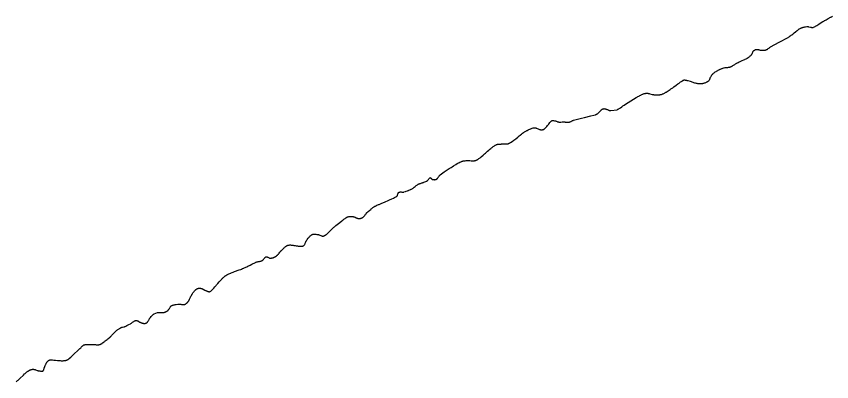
# Model space of a CAD drawing. Header units: millimetres. Extents: x 642261 to 742091, y 6812581 to 6930561.
# Drawn here: x 707608 to 709766, y 6831924 to 6832891 of the extents above; entities that cross this region are included whole.
import ezdxf

# ---------------------------------------------------------------- set-up
doc = ezdxf.new("R2010")
doc.units = ezdxf.units.MM
doc.layers.add('LimiteRegional', color=10, linetype='Continuous')

msp = doc.modelspace()

# ---------------------------------------------------------------- linework, layer by layer
at = {"layer": 'LimiteRegional', "color": 7, "linetype": 'Continuous'}
msp.add_lwpolyline([(707607.269, 6831923.6), (707610.7, 6831926.566), (707612.398, 6831928.0621), (707613.973, 6831929.4771), (707617.065, 6831932.342), (707626.223, 6831941.0801), (707629.36, 6831943.989), (707630.965, 6831945.4341), (707633.432, 6831947.585), (707634.909, 6831948.811), (707635.669, 6831949.413), (707636.833, 6831950.298), (707638.024, 6831951.1541), (707638.629, 6831951.568), (707639.857, 6831952.3661), (707640.478, 6831952.747), (707641.419, 6831953.294), (707642.689, 6831953.973), (707643.33, 6831954.288), (707644.297, 6831954.729), (707645.271, 6831955.127), (707645.759, 6831955.31), (707647.069, 6831955.739), (707647.726, 6831955.9201), (707648.713, 6831956.1471), (707649.703, 6831956.3181), (707650.197, 6831956.381), (707651.187, 6831956.4621), (707651.681, 6831956.478), (707652.422, 6831956.4721), (707653.378, 6831956.399), (707654.016, 6831956.3091), (707654.441, 6831956.232), (707655.293, 6831956.043), (707655.932, 6831955.873), (707657.211, 6831955.477), (707658.493, 6831955.026), (707661.065, 6831954.059), (707662.356, 6831953.594), (707663.003, 6831953.3771), (707663.975, 6831953.0801), (707664.949, 6831952.8271), (707665.437, 6831952.7201), (707668.278, 6831952.1671), (707669.713, 6831951.9201), (707671.871, 6831951.614), (707673.309, 6831951.4661), (707674.027, 6831951.4121), (707675.099, 6831951.3591), (707675.651, 6831951.367), (707675.93, 6831951.391), (707676.35, 6831951.455), (707676.97, 6831951.6141), (707677.371, 6831951.766), (707677.566, 6831951.857), (707677.851, 6831952.012), (707678.211, 6831952.2551), (707678.382, 6831952.3932), (707678.625, 6831952.6199), (707678.957, 6831953.011), (707679.369, 6831953.6191), (707679.61, 6831954.0292), (707680.022, 6831954.8591), (707680.198, 6831955.277), (707680.501, 6831956.1201), (707680.756, 6831956.9671), (707681.196, 6831958.6671), (707681.541, 6831959.9331), (707681.741, 6831960.559), (707682.098, 6831961.488), (707683.005, 6831963.642), (707684.176, 6831966.501), (707684.775, 6831967.9231), (707685.728, 6831970.0451), (707686.24, 6831971.101), (707686.974, 6831972.502), (707687.366, 6831973.2), (707687.99, 6831974.243), (707688.662, 6831975.2811), (707689.017, 6831975.798), (707689.262, 6831976.137), (707689.78, 6831976.7941), (707690.146, 6831977.2161), (707690.92, 6831978.019), (707691.537, 6831978.581), (707692.181, 6831979.105), (707692.512, 6831979.352), (707693.02, 6831979.7021), (707693.716, 6831980.131), (707694.071, 6831980.328), (707694.612, 6831980.601), (707695.439, 6831980.956), (707696.188, 6831981.215), (707696.566, 6831981.323), (707697.137, 6831981.4589), (707698, 6831981.5981), (707698.867, 6831981.6571), (707699.301, 6831981.655), (707700.158, 6831981.6141), (707700.73, 6831981.5721), (707701.873, 6831981.455), (707703.588, 6831981.2201), (707707.022, 6831980.6581), (707708.743, 6831980.3991), (707709.605, 6831980.289), (707710.9, 6831980.163), (707716.45, 6831979.7491), (707719.227, 6831979.566), (707723.394, 6831979.3461), (707726.172, 6831979.249), (707727.56, 6831979.219), (707729.641, 6831979.1989), (707731.156, 6831979.2181), (707731.921, 6831979.2441), (707733.073, 6831979.3071), (707734.804, 6831979.463), (707735.956, 6831979.614), (707736.529, 6831979.7051), (707737.385, 6831979.861), (707738.517, 6831980.1101), (707739.077, 6831980.2531), (707739.909, 6831980.4921), (707741.136, 6831980.9071), (707742.201, 6831981.338), (707742.724, 6831981.576), (707743.493, 6831981.964), (707744.245, 6831982.389), (707744.613, 6831982.6161), (707745.334, 6831983.099), (707745.686, 6831983.3571), (707746.204, 6831983.7621), (707747.341, 6831984.7111), (707748.0811, 6831985.347), (707748.2391, 6831985.4873), (707751.627, 6831988.57), (707755.77, 6831992.5), (707760.715, 6831997.184), (707770.554, 6832006.5931), (707775.496, 6832011.288), (707777.983, 6832013.628), (707779.0549, 6832014.6531), (707781.243, 6832016.763), (707782.37, 6832017.793), (707782.945, 6832018.29), (707784.123, 6832019.232), (707784.726, 6832019.6691), (707785.653, 6832020.2741), (707786.501, 6832020.751), (707786.933, 6832020.966), (707787.594, 6832021.2571), (707788.27, 6832021.505), (707788.613, 6832021.612), (707789.313, 6832021.791), (707789.669, 6832021.8611), (707790.212, 6832021.9431), (707792.342, 6832022.158), (707793.762, 6832022.259), (707794.708, 6832022.309), (707796.602, 6832022.376), (707799.443, 6832022.407), (707801.336, 6832022.397), (707805.1239, 6832022.345), (707809.385, 6832022.3171), (707810.8041, 6832022.294), (707811.75, 6832022.2491), (707813.642, 6832022.105), (707814.903, 6832021.983), (707817.427, 6832021.7211), (707819.319, 6832021.5481), (707821.211, 6832021.4321), (707822.157, 6832021.4051), (707823.418, 6832021.412), (707824.048, 6832021.4371), (707824.994, 6832021.5031), (707825.939, 6832021.6081), (707826.411, 6832021.6771), (707827.357, 6832021.8479), (707827.829, 6832021.9531), (707828.538, 6832022.133), (707829.182, 6832022.327), (707829.603, 6832022.4691), (707830.4271, 6832022.786), (707830.83, 6832022.9601), (707831.618, 6832023.335), (707832.386, 6832023.7441), (707832.888, 6832024.034), (707833.8689, 6832024.652), (707834.587, 6832025.145), (707835.987, 6832026.19), (707837.353, 6832027.293), (707840.046, 6832029.565), (707841.406, 6832030.682), (707842.096, 6832031.2241), (707843.15, 6832032.0072), (707847.802, 6832035.3211), (707850.11, 6832036.993), (707852.395, 6832038.697), (707853.526, 6832039.567), (707854.581, 6832040.4311), (707855.26, 6832041.032), (707856.5691, 6832042.286), (707857.203, 6832042.935), (707858.439, 6832044.268), (707859.645, 6832045.633), (707862.029, 6832048.4031), (707863.854, 6832050.453), (707864.796, 6832051.451), (707865.767, 6832052.4221), (707866.265, 6832052.896), (707868.503, 6832054.9521), (707869.633, 6832055.9631), (707871.347, 6832057.4541), (707873.087, 6832058.91), (707873.969, 6832059.622), (707875.757, 6832061.012), (707876.664, 6832061.689), (707878.045, 6832062.678), (707879.924, 6832063.947), (707880.881, 6832064.5569), (707882.34, 6832065.4422), (707883.829, 6832066.286), (707884.5849, 6832066.693), (707885.369, 6832067.0701), (707885.903, 6832067.2889), (707886.994, 6832067.6621), (707887.548, 6832067.8221), (707888.671, 6832068.1021), (707892.078, 6832068.8191), (707893.2, 6832069.09), (707893.755, 6832069.244), (707894.575, 6832069.505), (707895.379, 6832069.812), (707895.773, 6832069.984), (707897.345, 6832070.719), (707900.463, 6832072.25), (707903.55, 6832073.849), (707905.591, 6832074.9441), (707909.638, 6832077.179), (707910.465, 6832077.6641), (707911.006, 6832078.004), (707912.068, 6832078.718), (707913.11, 6832079.4651), (707915.165, 6832081.0111), (707916.712, 6832082.166), (707918.294, 6832083.272), (707919.106, 6832083.793), (707920.36, 6832084.52), (707920.623, 6832084.6539), (707921.168, 6832084.889), (707921.733, 6832085.0792), (707922.12, 6832085.1822), (707922.912, 6832085.335), (707923.518, 6832085.4051), (707923.926, 6832085.4321), (707924.746, 6832085.4421), (707925.155, 6832085.425), (707925.969, 6832085.353), (707926.769, 6832085.234), (707927.289, 6832085.13), (707928.289, 6832084.8721), (707929.02, 6832084.6211), (707929.499, 6832084.4231), (707930.441, 6832083.9651), (707930.905, 6832083.7101), (707931.825, 6832083.163), (707934.566, 6832081.4051), (707935.494, 6832080.851), (707935.9651, 6832080.5921), (707936.681, 6832080.233), (707937.411, 6832079.918), (707937.783, 6832079.78), (707939.197, 6832079.304), (707939.92, 6832079.0801), (707941.019, 6832078.769), (707942.131, 6832078.4921), (707942.69, 6832078.37), (707943.812, 6832078.1621), (707944.374, 6832078.078), (707945.216, 6832077.9811), (707946.332, 6832077.908), (707946.886, 6832077.8981), (707947.712, 6832077.9191), (707948.527, 6832077.987), (707948.931, 6832078.04), (707949.593, 6832078.1661), (707950.029, 6832078.281), (707950.318, 6832078.3709), (707950.889, 6832078.584), (707951.311, 6832078.7701), (707952.135, 6832079.2091), (707952.928, 6832079.7331), (707953.436, 6832080.127), (707953.765, 6832080.4081), (707954.398, 6832081.015), (707955.136, 6832081.832), (707955.587, 6832082.393), (707955.873, 6832082.7731), (707956.409, 6832083.546), (707956.786, 6832084.1351), (707957.487, 6832085.3331), (707957.926, 6832086.1391), (707958.771, 6832087.7581), (707959.407, 6832088.963), (707960.073, 6832090.146), (707960.426, 6832090.726), (707960.988, 6832091.5771), (707961.601, 6832092.4002), (707961.9301, 6832092.8011), (707962.9, 6832093.975), (707964.826, 6832096.4), (707966.307, 6832098.197), (707967.335, 6832099.3421), (707967.865, 6832099.8901), (707968.686, 6832100.674), (707969.445, 6832101.327), (707969.836, 6832101.635), (707970.439, 6832102.072), (707971.061, 6832102.476), (707971.381, 6832102.666), (707972.036, 6832103.0171), (707972.373, 6832103.1771), (707972.89, 6832103.399), (707981.554, 6832106.873), (707998.1415, 6832107.1874), (707998.5845, 6832107.1924), (707998.8765, 6832107.2093), (707999.4555, 6832107.2743), (708000.3085, 6832107.4434), (708000.8685, 6832107.6004), (708001.2385, 6832107.7224), (708001.9695, 6832108.0084), (708002.7785, 6832108.3863), (708003.3105, 6832108.6673), (708004.3605, 6832109.2873), (708004.8784, 6832109.6213), (708005.9035, 6832110.3223), (708008.9095, 6832112.5034), (708009.2435, 6832112.7523), (708009.8705, 6832113.2914), (708010.4485, 6832113.8784), (708010.8105, 6832114.2943), (708011.4835, 6832115.1734), (708011.7995, 6832115.6334), (708012.3975, 6832116.5833), (708012.9635, 6832117.5634), (708014.0595, 6832119.5484), (708014.9065, 6832120.9993), (708015.3555, 6832121.6943), (708015.9945, 6832122.5744), (708016.3365, 6832122.9903), (708016.8795, 6832123.5793), (708017.4675, 6832124.1203), (708017.7794, 6832124.3704), (708018.4445, 6832124.8264), (708018.7995, 6832125.0304), (708019.3605, 6832125.3043), (708019.9275, 6832125.5463), (708021.0665, 6832125.9903), (708022.2135, 6832126.3853), (708022.9815, 6832126.6233), (708024.5256, 6832127.0474), (708025.6895, 6832127.3243), (708026.4685, 6832127.4924), (708028.0305, 6832127.7944), (708030.3825, 6832128.1833), (708035.0985, 6832128.8713), (708035.6145, 6832128.9383), (708036.6566, 6832129.0183), (708037.7065, 6832129.0352), (708038.4115, 6832129.0154), (708039.8295, 6832128.9163), (708040.5415, 6832128.8433), (708041.9706, 6832128.6643), (708042.9255, 6832128.5294), (708044.8345, 6832128.2574), (708046.2625, 6832128.0773), (708047.6835, 6832127.9454), (708048.3896, 6832127.9043), (708049.4435, 6832127.8833), (708050.3735, 6832127.9113), (708050.8345, 6832127.9454), (708051.5234, 6832128.0214), (708052.5475, 6832128.2013), (708053.2225, 6832128.3694), (708053.5575, 6832128.4694), (708054.0575, 6832128.6383), (708054.7185, 6832128.9044), (708055.0455, 6832129.0553), (708055.5335, 6832129.3054), (708056.2575, 6832129.7353), (708056.9855, 6832130.2274), (708057.4545, 6832130.5674), (708058.3515, 6832131.2723), (708058.7815, 6832131.6383), (708059.6045, 6832132.3934), (708060.3815, 6832133.1783), (708060.8765, 6832133.7184), (708061.8115, 6832134.8334), (708062.1455, 6832135.2624), (708062.7875, 6832136.1384), (708063.3965, 6832137.0364), (708063.7865, 6832137.6454), (708064.5325, 6832138.8863), (708065.0635, 6832139.8354), (708066.0705, 6832141.7704), (708067.0225, 6832143.7413), (708068.8565, 6832147.7264), (708069.7875, 6832149.7073), (708070.2675, 6832150.6883), (708071.0135, 6832152.1403), (708071.7996, 6832153.5653), (708072.2105, 6832154.2654), (708073.0765, 6832155.6343), (708073.5335, 6832156.3023), (708074.2535, 6832157.2813), (708075.1165, 6832158.4223), (708076.8005, 6832160.6953), (708078.0785, 6832162.3794), (708079.4195, 6832164.0333), (708080.1265, 6832164.8453), (708081.1195, 6832165.9103), (708081.6425, 6832166.4333), (708082.4625, 6832167.2063), (708083.3305, 6832167.9623), (708083.7845, 6832168.3353), (708084.2034, 6832168.6543), (708084.4885, 6832168.8553), (708085.0715, 6832169.2283), (708085.9775, 6832169.7174), (708086.5995, 6832169.9983), (708087.0215, 6832170.1653), (708087.8775, 6832170.4554), (708088.8595, 6832170.7103), (708089.5215, 6832170.8413), (708089.9655, 6832170.9113), (708090.8555, 6832171.0114), (708091.5245, 6832171.0533), (708091.9685, 6832171.0664), (708092.8545, 6832171.0563), (708093.2945, 6832171.0343), (708094.1655, 6832170.9573), (708095.0205, 6832170.8393), (708095.5795, 6832170.7383), (708096.6665, 6832170.4874), (708097.7935, 6832170.1524), (708098.5415, 6832169.8945), (708100.0305, 6832169.3062), (708100.7725, 6832168.9824), (708102.2525, 6832168.2893), (708106.6845, 6832166.0564), (708108.1685, 6832165.3374), (708108.9125, 6832164.9953), (708110.0335, 6832164.5143), (708111.1595, 6832164.0773), (708111.7245, 6832163.8793), (708112.9495, 6832163.4174), (708114.6715, 6832162.7143), (708115.5485, 6832162.3883), (708116.4245, 6832162.1163), (708116.8585, 6832162.0093), (708117.5015, 6832161.8943), (708118.0625, 6832161.8463), (708118.3385, 6832161.8443), (708118.7445, 6832161.8713), (708119.1415, 6832161.9383), (708119.3355, 6832161.9873), (708119.7164, 6832162.1204), (708119.9015, 6832162.2044), (708120.1735, 6832162.3533), (708120.8325, 6832162.7684), (708122.1175, 6832163.6474), (708123.3595, 6832164.5883), (708124.1676, 6832165.2453), (708124.6975, 6832165.6964), (708125.7385, 6832166.6254), (708126.8835, 6832167.7093), (708127.6335, 6832168.4515), (708129.1065, 6832169.9733), (708130.5525, 6832171.5333), (708133.4055, 6832174.7003), (708135.5515, 6832177.0564), (708136.9395, 6832178.5743), (708137.8516, 6832179.5943), (708139.6475, 6832181.6503), (708141.4165, 6832183.7202), (708144.9275, 6832187.8703), (708147.5845, 6832190.9624), (708149.3915, 6832192.9992), (708150.3105, 6832194.0063), (708151.7115, 6832195.5033), (708153.1465, 6832196.9773), (708153.8776, 6832197.7054), (708155.4835, 6832199.2264), (708156.5855, 6832200.2033), (708157.3335, 6832200.8373), (708158.8595, 6832202.0643), (708160.0305, 6832202.9492), (708160.8235, 6832203.5224), (708162.4375, 6832204.6274), (708163.2575, 6832205.1593), (708164.9255, 6832206.1814), (708166.6265, 6832207.1494), (708167.7795, 6832207.7633), (708168.5555, 6832208.1583), (708170.1255, 6832208.9164), (708173.1105, 6832210.2613), (708175.1145, 6832211.1194), (708176.4555, 6832211.6763), (708179.1495, 6832212.7574), (708181.1785, 6832213.5434), (708185.2515, 6832215.0673), (708197.5055, 6832219.4843), (708201.5685, 6832220.9923), (708203.5895, 6832221.7674), (708206.6065, 6832222.9654), (708209.5995, 6832224.2164), (708211.0865, 6832224.8654), (708213.2795, 6832225.8583), (708214.7365, 6832226.5383), (708217.6365, 6832227.9333), (708220.5225, 6832229.3663), (708226.2735, 6832232.2943), (708230.5845, 6832234.4964), (708234.9085, 6832236.6545), (708237.0795, 6832237.7043), (708240.3545, 6832239.2273), (708241.5185, 6832239.7133), (708242.3095, 6832240.0023), (708242.8435, 6832240.1813), (708243.9246, 6832240.5114), (708244.7445, 6832240.7353), (708246.4025, 6832241.1384), (708247.5175, 6832241.3814), (708249.7555, 6832241.8344), (708251.4275, 6832242.1723), (708253.0825, 6832242.5324), (708253.8995, 6832242.7274), (708255.1075, 6832243.0463), (708256.2925, 6832243.4044), (708256.8745, 6832243.6013), (708257.2295, 6832243.7383), (708257.9135, 6832244.0674), (708258.5635, 6832244.4643), (708258.9815, 6832244.7623), (708259.2535, 6832244.9753), (708259.7825, 6832245.4304), (708260.1685, 6832245.7943), (708260.9175, 6832246.5713), (708261.6415, 6832247.3993), (708263.0575, 6832249.1274), (708264.1255, 6832250.4134), (708264.6725, 6832251.0314), (708265.4245, 6832251.8103), (708265.8125, 6832252.1753), (708266.4135, 6832252.6854), (708267.0395, 6832253.1443), (708267.3635, 6832253.3513), (708268.0355, 6832253.7174), (708268.3845, 6832253.8744), (708268.9255, 6832254.0734), (708269.2205, 6832254.1553), (708269.4175, 6832254.1963), (708269.8125, 6832254.2473), (708270.4075, 6832254.2524), (708270.8064, 6832254.2123), (708271.0735, 6832254.1683), (708271.6075, 6832254.0403), (708272.0095, 6832253.9144), (708272.8165, 6832253.5964), (708273.6275, 6832253.2094), (708275.2525, 6832252.3223), (708276.4735, 6832251.6473), (708277.0835, 6832251.3344), (708277.8955, 6832250.9634), (708278.3005, 6832250.8044), (708278.9065, 6832250.6083), (708279.5105, 6832250.4693), (708279.8125, 6832250.4253), (708280.4125, 6832250.3924), (708280.7125, 6832250.4063), (708281.1605, 6832250.4683), (708283.1435, 6832250.8814), (708284.1365, 6832251.1114), (708285.6235, 6832251.4913), (708287.1055, 6832251.9253), (708287.8445, 6832252.1653), (708289.3165, 6832252.6983), (708290.0485, 6832252.9933), (708291.1405, 6832253.4763), (708292.1055, 6832253.9493), (708292.5845, 6832254.2013), (708293.3015, 6832254.6013), (708294.3665, 6832255.2514), (708295.4215, 6832255.9674), (708295.9445, 6832256.3504), (708296.4595, 6832256.7453), (708297.4475, 6832257.5534), (708298.3855, 6832258.3802), (708298.9845, 6832258.9425), (708300.1285, 6832260.0874), (708300.9435, 6832260.9623), (708301.4695, 6832261.5524), (708302.4875, 6832262.7434), (708303.4685, 6832263.9474), (708305.3675, 6832266.3694), (708306.7845, 6832268.1773), (708308.2405, 6832269.9593), (708308.9955, 6832270.8353), (708310.1755, 6832272.1233), (708311.4295, 6832273.3734), (708312.0885, 6832273.9823), (708313.5265, 6832275.3133), (708316.3885, 6832278.0644), (708317.8385, 6832279.4173), (708318.5745, 6832280.0744), (708319.5695, 6832280.9184), (708320.0745, 6832281.3243), (708320.8435, 6832281.9104), (708322.0215, 6832282.7284), (708323.1005, 6832283.3843), (708323.6525, 6832283.6833), (708324.4965, 6832284.0932), (708325.3615, 6832284.4523), (708325.8025, 6832284.6114), (708326.7025, 6832284.8864), (708327.1625, 6832285.0013), (708327.8645, 6832285.1434), (708328.5215, 6832285.2494), (708329.8365, 6832285.4063), (708331.1525, 6832285.4984), (708332.0305, 6832285.5253), (708332.6165, 6832285.5304), (708333.7885, 6832285.5073), (708335.1075, 6832285.4363), (708335.9875, 6832285.3663), (708337.7475, 6832285.1753), (708338.6285, 6832285.0594), (708340.3905, 6832284.7943), (708342.1525, 6832284.4974), (708345.6795, 6832283.8633), (708348.3255, 6832283.4113), (708349.6485, 6832283.2094), (708351.6335, 6832282.9524), (708353.6175, 6832282.7713), (708354.6095, 6832282.7144), (708355.2045, 6832282.6804), (708356.3975, 6832282.5703), (708359.9895, 6832282.1413), (708361.1865, 6832282.0484), (708361.7845, 6832282.0252), (708362.6805, 6832282.0293), (708363.4765, 6832282.0783), (708363.8725, 6832282.1213), (708364.4675, 6832282.2123), (708365.3565, 6832282.4133), (708366.2435, 6832282.7014), (708366.6845, 6832282.8813), (708367.0945, 6832283.0733), (708367.3565, 6832283.2113), (708367.8555, 6832283.5103), (708368.0925, 6832283.6704), (708368.5435, 6832284.0123), (708368.9655, 6832284.3803), (708369.2315, 6832284.6404), (708369.7295, 6832285.1894), (708370.2405, 6832285.8523), (708370.5545, 6832286.3183), (708371.1305, 6832287.2994), (708371.3945, 6832287.8103), (708371.8885, 6832288.8673), (708372.3475, 6832289.9573), (708373.2225, 6832292.1814), (708373.9035, 6832293.8344), (708374.2695, 6832294.6394), (708374.6625, 6832295.4224), (708374.8715, 6832295.8043), (708375.3165, 6832296.5433), (708375.5545, 6832296.8993), (708375.9345, 6832297.4143), (708376.5755, 6832298.2513), (708377.8245, 6832299.9524), (708380.2745, 6832303.3913), (708381.5255, 6832305.0864), (708382.8296, 6832306.7374), (708383.5095, 6832307.5402), (708384.5715, 6832308.7073), (708385.5675, 6832309.7024), (708386.0866, 6832310.1833), (708386.8936, 6832310.8804), (708387.7365, 6832311.5464), (708388.1735, 6832311.8674), (708389.0785, 6832312.4824), (708389.5475, 6832312.7763), (708390.2735, 6832313.1983), (708390.8325, 6832313.4875), (708391.2085, 6832313.6584), (708391.9675, 6832313.9494), (708392.3505, 6832314.0724), (708393.1245, 6832314.2713), (708393.9055, 6832314.4164), (708394.4305, 6832314.4844), (708395.4885, 6832314.5583), (708396.2875, 6832314.5653), (708396.8225, 6832314.5495), (708397.8976, 6832314.4754), (708399.5145, 6832314.2763), (708400.5935, 6832314.1033), (708402.7405, 6832313.7073), (708405.1215, 6832313.2784), (708406.2895, 6832313.1083), (708406.6535, 6832313.0553), (708407.3825, 6832312.9084), (708408.1105, 6832312.7154), (708408.5965, 6832312.5643), (708409.5685, 6832312.2173), (708411.0265, 6832311.6165), (708413.9315, 6832310.3355), (708415.3755, 6832309.7704), (708416.0945, 6832309.5304), (708417.0495, 6832309.2723), (708417.5245, 6832309.1743), (708418.2365, 6832309.0715), (708418.9445, 6832309.0294), (708419.2975, 6832309.0324), (708420.0005, 6832309.0923), (708420.3515, 6832309.1514), (708420.8745, 6832309.2783), (708421.3775, 6832309.4323), (708422.3665, 6832309.7924), (708423.3345, 6832310.2174), (708423.9695, 6832310.5333), (708424.3875, 6832310.7573), (708425.2145, 6832311.2354), (708426.1275, 6832311.8173), (708426.7275, 6832312.2283), (708427.9075, 6832313.0984), (708428.4875, 6832313.5533), (708429.6295, 6832314.4954), (708430.7505, 6832315.4684), (708432.9385, 6832317.4534), (708434.1195, 6832318.5593), (708436.4165, 6832320.8123), (708443.0955, 6832327.6442), (708444.6025, 6832329.1264), (708445.3675, 6832329.8564), (708446.5305, 6832330.9353), (708448.3225, 6832332.5093), (708450.0555, 6832333.9674), (708453.5435, 6832336.8513), (708457.0575, 6832339.7054), (708464.1335, 6832345.3784), (708469.3595, 6832349.5384), (708471.9825, 6832351.5713), (708474.6475, 6832353.5674), (708476.0055, 6832354.5512), (708477.8495, 6832355.8464), (708478.7884, 6832356.4875), (708480.2215, 6832357.4383), (708482.4305, 6832358.8443), (708482.9445, 6832359.1452), (708483.2935, 6832359.3303), (708484.0025, 6832359.6654), (708484.3625, 6832359.8154), (708485.0925, 6832360.0824), (708485.8355, 6832360.3084), (708486.3364, 6832360.4374), (708487.3515, 6832360.6473), (708488.5094, 6832360.8143), (708489.2885, 6832360.8903), (708489.8105, 6832360.9264), (708490.8565, 6832360.9664), (708491.6425, 6832360.9733), (708493.2115, 6832360.9393), (708494.7655, 6832360.8583), (708497.7785, 6832360.6513), (708498.1985, 6832360.6164), (708499.0375, 6832360.5014), (708499.8765, 6832360.3323), (708500.4355, 6832360.1933), (708501.5535, 6832359.8603), (708502.1125, 6832359.6693), (708503.2305, 6832359.2504), (708504.3485, 6832358.7944), (708506.5835, 6832357.8314), (708508.2595, 6832357.1243), (708509.0975, 6832356.7943), (708510.2145, 6832356.3944), (708510.7725, 6832356.2153), (708511.6105, 6832355.9793), (708512.4485, 6832355.7863), (708512.8675, 6832355.7084), (708513.7045, 6832355.5943), (708514.1235, 6832355.5583), (708514.7515, 6832355.5364), (708515.6885, 6832355.5544), (708516.1575, 6832355.5814), (708516.8595, 6832355.6463), (708517.9125, 6832355.7973), (708518.9645, 6832356.0143), (708519.4905, 6832356.1503), (708520.5405, 6832356.4733), (708521.0646, 6832356.6633), (708521.8495, 6832356.9824), (708522.8945, 6832357.4753), (708523.4155, 6832357.7523), (708524.1965, 6832358.2042), (708524.9745, 6832358.7033), (708525.3635, 6832358.9713), (708525.7746, 6832359.2694), (708526.5535, 6832359.8833), (708527.2805, 6832360.5203), (708527.7385, 6832360.9564), (708528.5985, 6832361.8523), (708529.1995, 6832362.5404), (708529.5815, 6832363.0064), (708530.3105, 6832363.9513), (708531.0025, 6832364.9074), (708532.3196, 6832366.8273), (708533.2985, 6832368.2483), (708534.3155, 6832369.6313), (708534.8515, 6832370.3003), (708535.7045, 6832371.2703), (708536.3125, 6832371.8903), (708536.6305, 6832372.1904), (708537.1275, 6832372.6293), (708539.2345, 6832374.4354), (708543.4515, 6832378.0883), (708545.5835, 6832379.8954), (708546.6595, 6832380.7853), (708548.8395, 6832382.5263), (708549.4783, 6832383.0144), (708549.9555, 6832383.3787), (708550.812, 6832384.0052), (708551.6285, 6832384.6024), (708553.1515, 6832385.6523), (708553.3891, 6832385.8082), (708553.9245, 6832386.1594), (708555.0975, 6832386.8963), (708555.6257, 6832387.2046), (708556.8915, 6832387.9433), (708558.1135, 6832388.5983), (708558.7325, 6832388.9122), (708559.6715, 6832389.3653), (708562.3294, 6832390.5924), (708566.3029, 6832392.3753), (708567.6645, 6832392.9864), (708573.0175, 6832395.3183), (708583.7485, 6832399.8973), (708591.7905, 6832403.3533), (708595.7995, 6832405.1174), (708601.9615, 6832407.9093), (708606.0485, 6832409.8114), (708608.7645, 6832411.0954), (708614.1725, 6832413.6943), (708614.4555, 6832413.8474), (708614.6335, 6832413.9614), (708614.9655, 6832414.2153), (708615.1195, 6832414.3554), (708615.4055, 6832414.6584), (708615.6645, 6832414.9903), (708615.8235, 6832415.2264), (708616.1115, 6832415.7323), (708616.3045, 6832416.1363), (708616.6395, 6832416.9994), (708616.9245, 6832417.9153), (708617.4195, 6832419.8263), (708617.8025, 6832421.2434), (708618.0215, 6832421.9224), (708618.3585, 6832422.7763), (708618.5515, 6832423.1753), (708618.8805, 6832423.7313), (708619.2615, 6832424.2284), (708619.4755, 6832424.4524), (708619.7845, 6832424.7233), (708619.9515, 6832424.8453), (708620.2165, 6832425.0123), (708620.6515, 6832425.2224), (708620.9565, 6832425.3373), (708621.5745, 6832425.5293), (708622.2025, 6832425.6733), (708622.6265, 6832425.7453), (708623.4835, 6832425.8383), (708624.1346, 6832425.8693), (708625.4515, 6832425.8563), (708626.3375, 6832425.8074), (708628.1175, 6832425.6704), (708629.4485, 6832425.5813), (708630.7675, 6832425.5515), (708631.4195, 6832425.5703), (708632.3845, 6832425.6583), (708633.0195, 6832425.7634), (708633.3325, 6832425.8313), (708633.7985, 6832425.9553), (708637.7345, 6832427.1373), (708639.7045, 6832427.7493), (708642.6505, 6832428.7134), (708644.6045, 6832429.3973), (708645.5775, 6832429.7543), (708647.0305, 6832430.3113), (708648.9535, 6832431.0984), (708649.9085, 6832431.5134), (708651.3315, 6832432.1643), (708652.7405, 6832432.8524), (708653.4405, 6832433.2114), (708653.9695, 6832433.4944), (708655.0065, 6832434.0944), (708656.0175, 6832434.7323), (708656.6785, 6832435.1774), (708657.9735, 6832436.1054), (708658.6085, 6832436.5863), (708659.8625, 6832437.5724), (708661.0965, 6832438.5843), (708663.5395, 6832440.6344), (708665.3775, 6832442.1483), (708666.3075, 6832442.8854), (708667.5655, 6832443.8334), (708668.2045, 6832444.2904), (708669.1785, 6832444.9494), (708670.1725, 6832445.5724), (708670.6785, 6832445.8694), (708671.7105, 6832446.4294), (708672.2365, 6832446.6922), (708673.0395, 6832447.0624), (708673.9325, 6832447.4363), (708674.5325, 6832447.6724), (708675.7445, 6832448.1143), (708677.5845, 6832448.7254), (708681.2995, 6832449.8665), (708683.1505, 6832450.4604), (708684.0695, 6832450.7763), (708685.4345, 6832451.2853), (708686.6515, 6832451.7763), (708689.0755, 6832452.8235), (708691.4685, 6832453.9363), (708693.0375, 6832454.7004), (708696.0775, 6832456.2513), (708696.2855, 6832456.3673), (708696.6865, 6832456.6352), (708697.0685, 6832456.9453), (708697.3135, 6832457.1723), (708697.7835, 6832457.6704), (708698.4455, 6832458.5023), (708698.8645, 6832459.0944), (708699.6705, 6832460.3143), (708700.5625, 6832461.6383), (708701.1725, 6832462.4254), (708701.4875, 6832462.7743), (708701.9785, 6832463.2264), (708702.3205, 6832463.4734), (708702.4965, 6832463.5783), (708702.7675, 6832463.7113), (708702.9135, 6832463.7625), (708703.2075, 6832463.8023), (708703.5035, 6832463.7663), (708703.7035, 6832463.7033), (708704.1045, 6832463.4953), (708704.4085, 6832463.2774), (708704.6125, 6832463.1063), (708705.0245, 6832462.7134), (708705.4395, 6832462.2684), (708706.2825, 6832461.2954), (708706.9245, 6832460.5663), (708707.5745, 6832459.9074), (708707.9025, 6832459.6234), (708708.3975, 6832459.2774), (708708.7305, 6832459.1103), (708708.8975, 6832459.0493), (708709.1485, 6832458.9884), (708711.2475, 6832458.6663), (708712.3975, 6832458.5334), (708713.5865, 6832458.4453), (708714.1885, 6832458.4234), (708715.3966, 6832458.4374), (708715.9965, 6832458.4773), (708716.8845, 6832458.5853), (708717.6555, 6832458.7364), (708718.0325, 6832458.8323), (708718.5845, 6832459.0054), (708719.1195, 6832459.2143), (708719.3795, 6832459.3333), (708719.8825, 6832459.6004), (708720.1245, 6832459.7494), (708720.4754, 6832459.9943), (708720.7695, 6832460.2213), (708721.3295, 6832460.7033), (708721.8565, 6832461.2163), (708722.1915, 6832461.5743), (708722.8255, 6832462.3234), (708723.1275, 6832462.7113), (708723.7075, 6832463.5124), (708724.2615, 6832464.3354), (708725.3295, 6832466.0133), (708726.1315, 6832467.2654), (708726.5435, 6832467.8784), (708727.1135, 6832468.6733), (708727.4085, 6832469.0584), (708727.8695, 6832469.6183), (708728.6055, 6832470.4104), (708729.1325, 6832470.9004), (708729.4085, 6832471.1324), (708729.8395, 6832471.4634), (708736.6125, 6832476.3333), (708740.0255, 6832478.7433), (708745.1835, 6832482.3213), (708750.3955, 6832485.8453), (708753.0235, 6832487.5844), (708756.5545, 6832489.8764), (708758.3315, 6832491.0104), (708761.0125, 6832492.6944), (708765.0705, 6832495.1834), (708771.3715, 6832498.9964), (708774.5225, 6832500.8363), (708776.6475, 6832502.0203), (708777.7205, 6832502.5963), (708779.3475, 6832503.4383), (708781.5565, 6832504.5135), (708782.6805, 6832505.0293), (708784.3955, 6832505.7713), (708786.1475, 6832506.4733), (708787.0395, 6832506.8084), (708787.6195, 6832507.0132), (708788.7815, 6832507.3793), (708789.9485, 6832507.6904), (708790.7285, 6832507.8703), (708792.2915, 6832508.1714), (708793.4675, 6832508.3523), (708794.2535, 6832508.4544), (708795.8265, 6832508.6203), (708798.1915, 6832508.8013), (708802.9275, 6832509.0764), (708804.1655, 6832509.1223), (708804.9925, 6832509.1193), (708806.6475, 6832509.0504), (708808.3055, 6832508.9183), (708811.6245, 6832508.5694), (708814.1135, 6832508.3413), (708815.7715, 6832508.2564), (708816.5995, 6832508.2434), (708817.8395, 6832508.2703), (708819.0785, 6832508.3644), (708819.6975, 6832508.4403), (708820.2925, 6832508.5304), (708821.4755, 6832508.7574), (708821.9975, 6832508.8773), (708823.0345, 6832509.1543), (708823.8044, 6832509.3922), (708824.9435, 6832509.8004), (708826.0615, 6832510.2663), (708826.6115, 6832510.5213), (708827.4245, 6832510.9293), (708828.4835, 6832511.5244), (708829.0015, 6832511.8434), (708829.7625, 6832512.3464), (708830.8655, 6832513.1594), (708832.2765, 6832514.2804), (708835.0405, 6832516.5514), (708837.7465, 6832518.8503), (708843.0805, 6832523.4793), (708847.1005, 6832526.9274), (708849.1445, 6832528.6273), (708850.5105, 6832529.7623), (708853.1965, 6832532.0584), (708854.9615, 6832533.6023), (708858.4705, 6832536.6943), (708861.1135, 6832538.9974), (708863.7975, 6832541.2664), (708865.1625, 6832542.3824), (708867.2495, 6832544.0254), (708869.1525, 6832545.4503), (708870.1235, 6832546.1493), (708871.6065, 6832547.1764), (708873.1255, 6832548.1784), (708873.8985, 6832548.6684), (708875.4776, 6832549.6273), (708876.2825, 6832550.0943), (708877.5125, 6832550.7803), (708878.0155, 6832551.0404), (708878.3535, 6832551.1983), (708879.0335, 6832551.4844), (708880.0665, 6832551.8393), (708880.7625, 6832552.0303), (708881.2285, 6832552.1404), (708882.1685, 6832552.3214), (708882.8775, 6832552.4263), (708884.3065, 6832552.5723), (708885.7445, 6832552.6564), (708888.6325, 6832552.7353), (708890.7935, 6832552.8203), (708891.8665, 6832552.9024), (708893.1425, 6832552.9973), (708893.9945, 6832553.0363), (708895.7025, 6832553.0683), (708897.4135, 6832553.0594), (708900.8385, 6832553.0054), (708902.5485, 6832553.0053), (708903.4035, 6832553.0224), (708905.1085, 6832553.1043), (708905.9595, 6832553.1743), (708907.2335, 6832553.3243), (708908.5035, 6832553.5374), (708909.1365, 6832553.6694), (708909.6395, 6832553.7903), (708910.6265, 6832554.0763), (708911.5905, 6832554.4163), (708912.2215, 6832554.6703), (708913.4595, 6832555.2363), (708914.3685, 6832555.7073), (708914.9665, 6832556.0403), (708916.1455, 6832556.7444), (708917.8795, 6832557.8743), (708921.2855, 6832560.2533), (708923.3305, 6832561.7243), (708924.6665, 6832562.7253), (708927.2835, 6832564.7703), (708929.8445, 6832566.8603), (708934.8885, 6832571.1133), (708938.6865, 6832574.3123), (708941.2665, 6832576.4233), (708942.5785, 6832577.4663), (708944.5825, 6832579.0103), (708946.6375, 6832580.5243), (708947.6866, 6832581.2684), (708950.1075, 6832582.9253), (708951.3255, 6832583.7304), (708953.1605, 6832584.9073), (708955.9364, 6832586.5994), (708957.8035, 6832587.6774), (708958.7425, 6832588.2014), (708960.1575, 6832588.9663), (708962.0585, 6832589.9494), (708963.0145, 6832590.4233), (708964.4575, 6832591.1134), (708966.6405, 6832592.0994), (708968.6015, 6832592.9244), (708969.5885, 6832593.3184), (708971.0795, 6832593.8863), (708973.3385, 6832594.6824), (708975.6265, 6832595.4123), (708976.7805, 6832595.7513), (708977.3025, 6832595.8823), (708977.6515, 6832595.9504), (708978.3485, 6832596.0424), (708978.6975, 6832596.0674), (708979.3965, 6832596.0774), (708980.0965, 6832596.0384), (708980.5635, 6832595.9873), (708981.4975, 6832595.8283), (708982.5495, 6832595.5695), (708983.2525, 6832595.3553), (708983.7205, 6832595.1973), (708984.6575, 6832594.8493), (708986.0655, 6832594.2634), (708988.8825, 6832592.9754), (708990.9955, 6832592.0323), (708992.4035, 6832591.4743), (708993.1075, 6832591.2275), (708994.1615, 6832590.9093), (708995.2165, 6832590.6664), (708995.7425, 6832590.5765), (708996.4445, 6832590.4943), (708996.7955, 6832590.4693), (708997.3205, 6832590.4554), (708998.1085, 6832590.4883), (708999.5355, 6832590.6173), (709000.2555, 6832590.7033), (709000.5913, 6832590.76), (709001.3345, 6832590.8854), (709002.0475, 6832591.0563), (709002.4005, 6832591.1593), (709002.9245, 6832591.3403), (709003.6105, 6832591.6364), (709003.9475, 6832591.8104), (709004.4425, 6832592.1073), (709004.9245, 6832592.4513), (709005.1605, 6832592.6413), (709005.6615, 6832593.0693), (709006.6205, 6832593.9293), (709007.5255, 6832594.7944), (709008.1035, 6832595.3734), (709009.2065, 6832596.5363), (709010.7585, 6832598.2904), (709011.7475, 6832599.4663), (709013.6875, 6832601.8284), (709014.1846, 6832602.4224), (709015.1184, 6832603.5385), (709015.9733, 6832604.5256), (709016.8893, 6832605.6162), (709017.4224, 6832606.2754), (709017.6965, 6832606.6144), (709018.4395, 6832607.5734), (709019.9225, 6832609.5004), (709021.0785, 6832610.9343), (709021.8905, 6832611.8773), (709022.3135, 6832612.3433), (709022.9745, 6832613.0333), (709023.6957, 6832613.7232), (709024.0325, 6832614.0453), (709024.2865, 6832614.2584), (709024.4625, 6832614.3864), (709024.8255, 6832614.6124), (709025.3975, 6832614.8793), (709025.7955, 6832615.0113), (709026.0675, 6832615.0823), (709026.6245, 6832615.1823), (709027.2695, 6832615.2373), (709027.7075, 6832615.2433), (709028.5965, 6832615.1974), (709029.0445, 6832615.1493), (709029.9405, 6832615.0164), (709032.5225, 6832614.5203), (709033.4505, 6832614.3184), (709034.0665, 6832614.1522), (709035.2935, 6832613.7624), (709036.5155, 6832613.3163), (709038.9585, 6832612.3644), (709040.1865, 6832611.9134), (709040.8035, 6832611.7053), (709042.0445, 6832611.3433), (709042.6695, 6832611.1964), (709043.6145, 6832611.0254), (709044.5695, 6832610.9274), (709045.0505, 6832610.9083), (709045.8795, 6832610.9014), (709047.5385, 6832610.9204), (709049.1965, 6832610.9713), (709052.5135, 6832611.1134), (709055.0015, 6832611.1954), (709056.2455, 6832611.2104), (709057.3135, 6832611.2003), (709059.4505, 6832611.1114), (709060.8745, 6832611.0204), (709063.7225, 6832610.8193), (709065.8585, 6832610.7033), (709067.2835, 6832610.6673), (709067.9955, 6832610.6664), (709069.0635, 6832610.6913), (709070.1315, 6832610.7534), (709070.6655, 6832610.7994), (709070.9895, 6832610.8364), (709071.6305, 6832610.9413), (709072.2615, 6832611.0844), (709072.6765, 6832611.1993), (709073.4955, 6832611.4704), (709074.1005, 6832611.7053), (709075.2945, 6832612.2403), (709076.0815, 6832612.6333), (709077.6445, 6832613.4633), (709078.8175, 6832614.0893), (709080.0005, 6832614.6844), (709080.5985, 6832614.9603), (709081.5075, 6832615.3373), (709082.4325, 6832615.6574), (709082.9025, 6832615.7923), (709089.8635, 6832617.6313), (709103.8055, 6832621.2562), (709111.9795, 6832623.3173), (709128.3645, 6832627.3094), (709136.5455, 6832629.3183), (709140.6265, 6832630.3423), (709141.2585, 6832630.5223), (709141.6725, 6832630.6614), (709142.4795, 6832630.9833), (709142.8745, 6832631.1644), (709143.6475, 6832631.5664), (709144.4005, 6832632.0162), (709144.8905, 6832632.3414), (709145.8485, 6832633.0434), (709146.5495, 6832633.6113), (709147.0085, 6832634.0073), (709147.9095, 6832634.8353), (709149.2305, 6832636.1474), (709150.0945, 6832637.0534), (709151.8055, 6832638.8944), (709153.0895, 6832640.2604), (709153.7365, 6832640.9263), (709154.7195, 6832641.8914), (709155.6085, 6832642.7053), (709156.0605, 6832643.0933), (709156.7475, 6832643.6473), (709157.4495, 6832644.1644), (709157.8065, 6832644.4083), (709158.5325, 6832644.8624), (709158.9015, 6832645.0724), (709159.4655, 6832645.3633), (709160.2355, 6832645.7044), (709160.6285, 6832645.8533), (709161.2295, 6832646.0493), (709162.1565, 6832646.2753), (709162.6295, 6832646.3533), (709162.9445, 6832646.3894), (709163.5765, 6832646.4243), (709163.8925, 6832646.4243), (709164.5245, 6832646.3924), (709165.1575, 6832646.3183), (709165.5805, 6832646.2493), (709166.4265, 6832646.0643), (709167.0615, 6832645.8893), (709168.3345, 6832645.4634), (709169.6115, 6832644.9564), (709170.4645, 6832644.5884), (709172.1745, 6832643.8143), (709174.1055, 6832642.9534), (709175.0745, 6832642.5554), (709176.3695, 6832642.0823), (709177.0185, 6832641.8783), (709177.9935, 6832641.6243), (709178.9705, 6832641.4414), (709179.4605, 6832641.3803), (709180.1135, 6832641.3344), (709180.4415, 6832641.3273), (709180.9326, 6832641.3374), (709181.6705, 6832641.4033), (709197.7345, 6832643.5204), (709199.2505, 6832644.2553), (709200.2425, 6832644.7793), (709200.8955, 6832645.1424), (709202.1865, 6832645.8983), (709203.1405, 6832646.4903), (709205.0215, 6832647.7224), (709206.8745, 6832649.0064), (709210.5375, 6832651.6523), (709213.2895, 6832653.6293), (709214.6795, 6832654.5933), (709216.7955, 6832655.9864), (709220.3345, 6832658.2173), (709227.4265, 6832662.6473), (709234.5375, 6832667.0473), (709248.8285, 6832675.8044), (709251.5765, 6832677.4644), (709252.9545, 6832678.2794), (709255.0325, 6832679.4753), (709257.1275, 6832680.6332), (709258.1845, 6832681.1953), (709260.3185, 6832682.2833), (709261.3985, 6832682.8053), (709263.0345, 6832683.5614), (709265.2535, 6832684.5092), (709266.3805, 6832684.9553), (709268.0945, 6832685.5884), (709269.8405, 6832686.1743), (709270.7255, 6832686.4484), (709271.4685, 6832686.6544), (709271.9645, 6832686.7713), (709272.9575, 6832686.9613), (709273.4535, 6832687.0353), (709274.4475, 6832687.1414), (709275.4415, 6832687.1953), (709276.1045, 6832687.2053), (709277.4325, 6832687.1663), (709278.9275, 6832687.0373), (709279.9245, 6832686.9073), (709280.5895, 6832686.8044), (709281.9205, 6832686.5604), (709282.9185, 6832686.3493), (709284.9165, 6832685.8744), (709290.9135, 6832684.2794), (709292.9125, 6832683.7914), (709293.9115, 6832683.5734), (709295.4105, 6832683.2862), (709296.9075, 6832683.0623), (709297.6555, 6832682.9763), (709299.1515, 6832682.8674), (709299.8995, 6832682.8473), (709301.0195, 6832682.8633), (709306.3855, 6832683.0473), (709308.1735, 6832683.1433), (709309.0675, 6832683.2094), (709310.8535, 6832683.3852), (709311.7455, 6832683.5023), (709313.0835, 6832683.7184), (709314.2705, 6832683.9583), (709314.8635, 6832684.0964), (709315.7515, 6832684.3305), (709317.0825, 6832684.7413), (709318.4105, 6832685.2354), (709319.0735, 6832685.5144), (709319.8745, 6832685.8734), (709321.4405, 6832686.6104), (709322.9615, 6832687.3714), (709323.9525, 6832687.8923), (709325.8895, 6832688.9624), (709327.3065, 6832689.7883), (709328.2375, 6832690.3484), (709330.0735, 6832691.4903), (709332.7845, 6832693.2504), (709338.2025, 6832696.8824), (709340.5745, 6832698.4984), (709342.1355, 6832699.5914), (709345.2155, 6832701.8074), (709348.2585, 6832704.0564), (709354.3035, 6832708.6074), (709358.8755, 6832712.0243), (709361.9775, 6832714.2844), (709363.5515, 6832715.4054), (709365.9475, 6832717.0703), (709368.3925, 6832718.7122), (709369.6365, 6832719.5234), (709371.7135, 6832720.8693), (709372.7825, 6832721.4903), (709373.5045, 6832721.8513), (709373.8675, 6832722.0103), (709374.4154, 6832722.2164), (709375.1515, 6832722.4203), (709375.5215, 6832722.4883), (709376.0784, 6832722.5433), (709376.6385, 6832722.5333), (709376.9195, 6832722.5033), (709378.5055, 6832722.2463), (709379.5665, 6832722.0393), (709381.6905, 6832721.5544), (709382.7545, 6832721.2813), (709384.8815, 6832720.6933), (709391.2386, 6832718.8083), (709394.1575, 6832717.9274), (709399.9665, 6832716.0684), (709402.8695, 6832715.1744), (709404.3245, 6832714.7543), (709407.3245, 6832714.0023), (709408.8465, 6832713.6884), (709410.3805, 6832713.4193), (709411.1515, 6832713.3023), (709412.7015, 6832713.1044), (709413.4805, 6832713.0234), (709414.6505, 6832712.9263), (709416.2175, 6832712.8423), (709417.0015, 6832712.8204), (709418.5105, 6832712.8226), (709419.7883, 6832712.8587), (709419.9332, 6832712.8628), (709420.0668, 6832712.871), (709420.5567, 6832712.904), (709421.5275, 6832712.9693), (709423.0858, 6832713.1389), (709424.4008, 6832713.3329), (709425.2615, 6832713.4703), (709425.9554, 6832713.6138), (709426.7092, 6832713.7697), (709427.0215, 6832713.8343), (709427.8985, 6832714.0493), (709429.4515, 6832714.4844), (709430.2245, 6832714.7284), (709431.3795, 6832715.1283), (709432.5275, 6832715.5704), (709433.0985, 6832715.8074), (709434.2365, 6832716.3123), (709434.8014, 6832716.5814), (709435.6465, 6832717.0044), (709436.7645, 6832717.6094), (709437.3195, 6832717.9284), (709438.1475, 6832718.4284), (709439.3785, 6832719.2274), (709440.0505, 6832719.7273), (709440.4555, 6832720.0794), (709440.7075, 6832720.3203), (709441.811, 6832721.427), (709443.0581, 6832723.672), (709443.4931, 6832724.465), (709443.7611, 6832725.003), (709444.2551, 6832726.094), (709444.7061, 6832727.202), (709445.5561, 6832729.4341), (709446.2171, 6832731.094), (709446.7041, 6832732.1801), (709446.9681, 6832732.714), (709447.395, 6832733.5011), (709447.8681, 6832734.2691), (709448.1241, 6832734.6451), (709449.0161, 6832735.851), (709449.6361, 6832736.627), (709450.0611, 6832737.1321), (709450.9381, 6832738.114), (709451.6201, 6832738.825), (709452.0851, 6832739.288), (709453.0431, 6832740.187), (709453.5351, 6832740.6241), (709454.5461, 6832741.47), (709455.5921, 6832742.284), (709456.3091, 6832742.809), (709457.7891, 6832743.816), (709460.0071, 6832745.219), (709461.1181, 6832745.895), (709462.7921, 6832746.8741), (709464.4761, 6832747.8131), (709465.3241, 6832748.2671), (709467.0311, 6832749.143), (709467.8911, 6832749.5641), (709469.1921, 6832750.176), (709470.9461, 6832750.9531), (709471.8331, 6832751.325), (709473.177, 6832751.861), (709475.2251, 6832752.6151), (709476.2021, 6832752.946), (709478.1631, 6832753.555), (709480.1331, 6832754.1031), (709481.4521, 6832754.4421), (709484.1001, 6832755.073), (709485.1201, 6832755.275), (709485.8061, 6832755.379), (709487.1901, 6832755.53), (709488.5851, 6832755.6261), (709491.3871, 6832755.758), (709492.7821, 6832755.848), (709493.4761, 6832755.9101), (709494.8541, 6832756.0839), (709495.5361, 6832756.2041), (709496.5481, 6832756.4321), (709497.5461, 6832756.73), (709498.0391, 6832756.909), (709499.3911, 6832757.475), (709500.2721, 6832757.891), (709500.8511, 6832758.1841), (709501.9901, 6832758.802), (709502.8311, 6832759.292), (709504.4831, 6832760.3241), (709506.1071, 6832761.4051), (709509.3201, 6832763.622), (709510.9352, 6832764.708), (709511.7501, 6832765.236), (709512.9851, 6832765.998), (709514.2421, 6832766.718), (709514.8802, 6832767.058), (709516.8681, 6832768.0671), (709518.2051, 6832768.72), (709520.8991, 6832769.989), (709523.6161, 6832771.223), (709529.0881, 6832773.6421), (709533.1941, 6832775.478), (709535.9201, 6832776.741), (709537.2761, 6832777.3901), (709539.2991, 6832778.392), (709541.3061, 6832779.432), (709542.3021, 6832779.969), (709542.7821, 6832780.237), (709543.7241, 6832780.8001), (709544.6421, 6832781.395), (709545.2431, 6832781.8081), (709546.4171, 6832782.6711), (709547.2761, 6832783.3479), (709547.839, 6832783.8111), (709548.9451, 6832784.7631), (709550.5591, 6832786.2451), (709551.6111, 6832787.26), (709553.6741, 6832789.326), (709553.8721, 6832789.536), (709554.2381, 6832789.9721), (709554.5691, 6832790.429), (709554.7731, 6832790.745), (709555.1441, 6832791.3981), (709555.6301, 6832792.4241), (709555.9231, 6832793.131), (709556.4781, 6832794.574), (709556.9101, 6832795.66), (709557.1431, 6832796.197), (709557.4821, 6832796.903), (709557.6661, 6832797.25), (709557.9651, 6832797.7611), (709558.4711, 6832798.5021), (709558.8541, 6832798.974), (709559.0611, 6832799.204), (709559.3921, 6832799.5381), (709560.2861, 6832800.339), (709560.7451, 6832800.7101), (709561.4481, 6832801.2271), (709562.1661, 6832801.695), (709562.5321, 6832801.9101), (709563.2751, 6832802.2991), (709563.6521, 6832802.473), (709564.2251, 6832802.7081), (709565.002, 6832802.9691), (709565.3961, 6832803.078), (709565.9941, 6832803.2111), (709566.9061, 6832803.3431), (709567.2511, 6832803.37), (709567.9391, 6832803.3901), (709568.6281, 6832803.3671), (709569.0881, 6832803.329), (709570.0061, 6832803.209), (709570.6951, 6832803.083), (709572.0732, 6832802.7641), (709572.9921, 6832802.515), (709574.8311, 6832801.9811), (709576.2101, 6832801.593), (709577.5901, 6832801.256), (709578.2791, 6832801.1182), (709579.3151, 6832800.964), (709580.3501, 6832800.887), (709580.8681, 6832800.8821), (709584.8361, 6832800.927), (709586.1631, 6832800.979), (709586.8262, 6832801.021), (709588.1531, 6832801.1459), (709588.8151, 6832801.234), (709589.808, 6832801.4011), (709590.6901, 6832801.591), (709591.1301, 6832801.703), (709591.7891, 6832801.891), (709592.7751, 6832802.227), (709593.7591, 6832802.6321), (709594.2491, 6832802.863), (709595.1151, 6832803.3212), (709595.6651, 6832803.648), (709596.7091, 6832804.344), (709597.2081, 6832804.71), (709598.1681, 6832805.4661), (709600.9101, 6832807.796), (709601.8331, 6832808.542), (709602.3071, 6832808.901), (709603.0371, 6832809.4161), (709603.7971, 6832809.898), (709604.1911, 6832810.124), (709626.9971, 6832822.748), (709650.4311, 6832835.1991), (709651.2881, 6832835.6651), (709652.9651, 6832836.6421), (709654.5991, 6832837.6731), (709655.6681, 6832838.388), (709656.3721, 6832838.8761), (709657.7611, 6832839.8761), (709658.7891, 6832840.646), (709660.8151, 6832842.227), (709662.8131, 6832843.854), (709666.7701, 6832847.186), (709669.7561, 6832849.7001), (709671.2691, 6832850.9451), (709673.3191, 6832852.58), (709674.3621, 6832853.382), (709675.9531, 6832854.5631), (709677.5811, 6832855.7101), (709678.4101, 6832856.2691), (709680.1021, 6832857.3551), (709680.9671, 6832857.88), (709682.2881, 6832858.644), (709682.9091, 6832858.982), (709684.1621, 6832859.6081), (709685.4281, 6832860.172), (709686.2791, 6832860.5161), (709686.8501, 6832860.732), (709687.9971, 6832861.1329), (709689.2971, 6832861.539), (709690.1691, 6832861.787), (709691.9211, 6832862.2311), (709692.8011, 6832862.431), (709694.5681, 6832862.793), (709696.3401, 6832863.115), (709699.8881, 6832863.686), (709700.3311, 6832863.7431), (709701.2241, 6832863.796), (709702.1251, 6832863.7751), (709702.7301, 6832863.7251), (709703.9471, 6832863.553), (709704.5591, 6832863.4361), (709705.7871, 6832863.1561), (709709.4771, 6832862.165), (709710.6991, 6832861.864), (709711.3071, 6832861.732), (709712.2131, 6832861.567), (709713.0131, 6832861.459), (709713.4101, 6832861.421), (709714.0031, 6832861.3879), (709714.883, 6832861.3951), (709715.7521, 6832861.48), (709716.1821, 6832861.554), (709716.7501, 6832861.6901), (709717.0311, 6832861.775), (709717.4511, 6832861.923), (709718.0731, 6832862.196), (709720.4181, 6832863.3941), (709721.9581, 6832864.2201), (709722.9751, 6832864.782), (709724.9901, 6832865.9311), (709726.4842, 6832866.811), (709729.4411, 6832868.6081), (709732.3641, 6832870.441), (709738.1691, 6832874.145), (709742.5391, 6832876.8871), (709744.7461, 6832878.2251), (709746.9761, 6832879.532), (709748.1011, 6832880.1711), (709751.0251, 6832881.8381), (709756.8521, 6832885.197), (709759.7941, 6832886.834), (709761.2811, 6832887.6292), (709763.2851, 6832888.659), (709764.2981, 6832889.1581), (709765.8341, 6832889.885), (709768.1771, 6832890.918)], dxfattribs=at)

doc.saveas('drawing.dxf')
